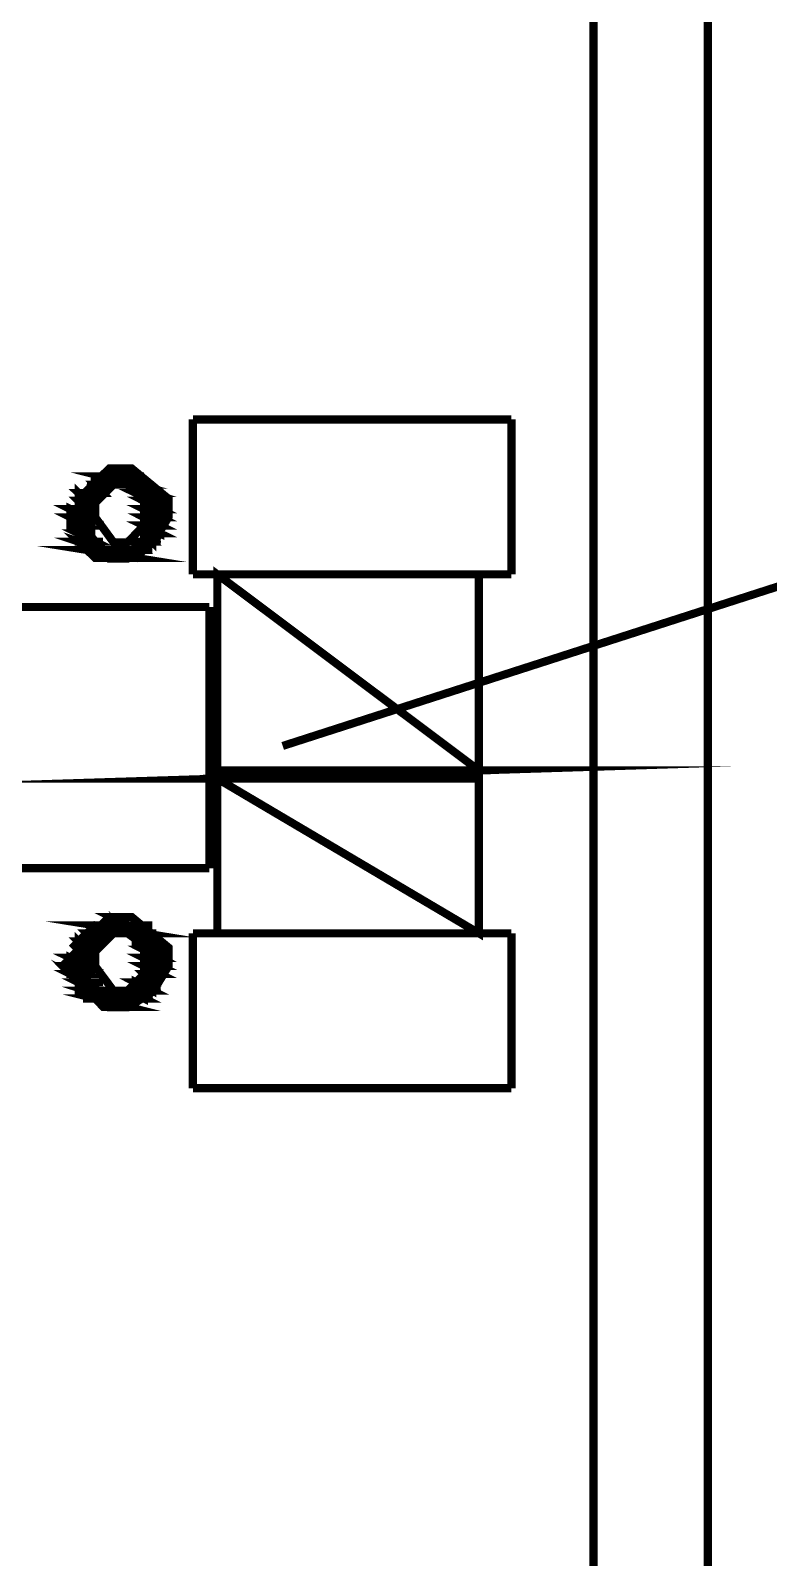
# Model space of a CAD drawing. Extents: x 0 to 210, y 0 to 297.
# Drawn here: x 100.05 to 103.88, y 236.88 to 244.82 of the extents above; entities that cross this region are included whole.
import ezdxf

# ---------------------------------------------------------------- set-up
doc = ezdxf.new("R2010")
doc.units = 0
doc.header["$MEASUREMENT"] = 0
doc.layers.add('C00-00-00-BLACK', color=7, linetype='Continuous')
doc.layers.add('CFF-00-00', color=1, linetype='Continuous')

msp = doc.modelspace()

# ---------------------------------------------------------------- linework, layer by layer
at = {"layer": 'C00-00-00-BLACK', "const_width": 0.0423}
for points in [[(102.975, 251.272), (102.975, 242.076)], [(103.568, 251.272), (103.568, 230.926)], [(102.549, 242.795), (100.896, 242.795)], [(100.896, 242.795), (100.896, 241.99)], [(102.549, 241.99), (102.549, 242.795)], [(102.975, 242.117), (102.975, 230.926)], [(100.896, 241.99), (102.549, 241.99)], [(101.023, 240.126), (101.023, 241.99)], [(102.38, 240.126), (102.38, 241.99)], [(100.981, 241.821), (99.7507, 241.821)], [(100.981, 240.464), (100.981, 241.821)], [(99.7507, 240.464), (100.981, 240.464)], [(102.549, 240.126), (100.896, 240.126)], [(100.896, 240.126), (100.896, 239.321)], [(102.549, 239.321), (102.549, 240.126)], [(100.896, 239.321), (102.549, 239.321)]]:
    msp.add_lwpolyline(points, dxfattribs=at)
for points in [[(100.769, 242.329), (100.769, 242.383), (100.579, 242.54), (100.516, 242.54), (100.462, 242.54), (100.303, 242.383), (100.303, 242.329), (100.303, 242.266), (100.462, 242.073), (100.516, 242.073), (100.558, 242.073), (100.689, 242.154), (100.769, 242.287), (100.769, 242.329)], [(100.6, 242.499), (100.43, 242.499), (100.6, 242.456), (100.6, 242.499)], [(100.389, 242.456), (100.642, 242.456), (100.346, 242.456), (100.389, 242.456)], [(100.346, 242.456), (100.642, 242.456), (100.685, 242.456), (100.346, 242.456)], [(100.642, 242.456), (100.685, 242.456), (100.346, 242.456), (100.642, 242.456)], [(100.346, 242.456), (100.476, 242.456), (100.518, 242.456), (100.346, 242.456)], [(100.476, 242.456), (100.518, 242.456), (100.346, 242.456), (100.476, 242.456)], [(100.346, 242.456), (100.476, 242.456), (100.518, 242.456), (100.346, 242.456)], [(100.476, 242.456), (100.518, 242.456), (100.346, 242.456), (100.476, 242.456)], [(100.346, 242.456), (100.476, 242.456), (100.518, 242.456), (100.346, 242.456)], [(100.476, 242.456), (100.518, 242.456), (100.346, 242.456), (100.476, 242.456)], [(100.473, 242.456), (100.386, 242.456), (100.427, 242.413), (100.473, 242.456)], [(100.43, 242.499), (100.6, 242.456), (100.389, 242.456), (100.43, 242.499)], [(100.386, 242.456), (100.427, 242.413), (100.386, 242.413), (100.386, 242.456)], [(100.642, 242.456), (100.685, 242.456), (100.389, 242.456), (100.642, 242.456)], [(100.642, 242.456), (100.389, 242.456), (100.6, 242.456), (100.642, 242.456)], [(100.642, 242.456), (100.389, 242.456), (100.642, 242.456)], [(100.685, 242.329), (100.685, 242.361), (100.557, 242.456), (100.516, 242.456), (100.484, 242.456), (100.389, 242.361), (100.389, 242.329), (100.389, 242.287), (100.484, 242.157), (100.516, 242.157), (100.557, 242.157), (100.685, 242.287), (100.685, 242.329)], [(100.473, 242.499), (100.558, 242.499), (100.43, 242.499), (100.473, 242.499)], [(100.43, 242.499), (100.56, 242.499), (100.602, 242.499), (100.43, 242.499)], [(100.56, 242.499), (100.602, 242.499), (100.43, 242.499), (100.56, 242.499)], [(100.6, 242.499), (100.642, 242.499), (100.43, 242.499), (100.6, 242.499)], [(100.6, 242.499), (100.43, 242.499), (100.558, 242.499), (100.6, 242.499)], [(100.642, 242.456), (100.558, 242.456), (100.685, 242.413), (100.642, 242.456)], [(100.473, 242.499), (100.516, 242.499), (100.558, 242.499), (100.473, 242.499)], [(100.516, 242.499), (100.473, 242.499), (100.558, 242.499), (100.516, 242.499)], [(100.642, 242.456), (100.473, 242.456), (100.642, 242.456)], [(100.473, 242.456), (100.642, 242.456), (100.516, 242.456), (100.473, 242.456)], [(100.558, 242.456), (100.685, 242.413), (100.6, 242.413), (100.558, 242.456)], [(100.6, 242.413), (100.685, 242.372), (100.642, 242.372), (100.6, 242.413)], [(100.642, 242.456), (100.516, 242.456), (100.642, 242.456)], [(100.516, 242.456), (100.642, 242.456), (100.558, 242.456), (100.516, 242.456)], [(100.389, 242.413), (100.303, 242.413), (100.346, 242.372), (100.389, 242.413)], [(100.303, 242.413), (100.346, 242.372), (100.303, 242.372), (100.303, 242.413)], [(100.346, 242.413), (100.389, 242.413), (100.303, 242.413), (100.346, 242.413)], [(100.303, 242.413), (100.389, 242.413), (100.43, 242.413), (100.303, 242.413)], [(100.389, 242.413), (100.43, 242.413), (100.303, 242.413), (100.389, 242.413)], [(100.303, 242.413), (100.389, 242.413), (100.43, 242.413), (100.303, 242.413)], [(100.389, 242.413), (100.43, 242.413), (100.303, 242.413), (100.389, 242.413)], [(100.303, 242.372), (100.346, 242.329), (100.303, 242.329), (100.303, 242.372)], [(100.43, 242.413), (100.346, 242.413), (100.389, 242.413), (100.43, 242.413)], [(100.685, 242.413), (100.6, 242.413), (100.685, 242.372), (100.685, 242.413)], [(100.6, 242.413), (100.685, 242.413), (100.726, 242.413), (100.6, 242.413)], [(100.685, 242.413), (100.726, 242.413), (100.6, 242.413), (100.685, 242.413)], [(100.6, 242.413), (100.685, 242.413), (100.726, 242.413), (100.6, 242.413)], [(100.685, 242.413), (100.726, 242.413), (100.6, 242.413), (100.685, 242.413)], [(100.642, 242.372), (100.726, 242.329), (100.642, 242.329), (100.642, 242.372)], [(100.346, 242.329), (100.261, 242.329), (100.346, 242.287), (100.346, 242.329)], [(100.261, 242.329), (100.346, 242.287), (100.261, 242.287), (100.261, 242.329)], [(100.303, 242.329), (100.346, 242.329), (100.261, 242.329), (100.303, 242.329)], [(100.261, 242.329), (100.346, 242.329), (100.389, 242.329), (100.261, 242.329)], [(100.346, 242.329), (100.389, 242.329), (100.261, 242.329), (100.346, 242.329)], [(100.261, 242.287), (100.346, 242.244), (100.261, 242.244), (100.261, 242.287)], [(100.346, 242.372), (100.303, 242.372), (100.346, 242.329), (100.346, 242.372)], [(100.303, 242.372), (100.346, 242.372), (100.389, 242.372), (100.303, 242.372)], [(100.346, 242.372), (100.389, 242.372), (100.303, 242.372), (100.346, 242.372)], [(100.346, 242.329), (100.303, 242.329), (100.346, 242.329)], [(100.726, 242.329), (100.642, 242.329), (100.726, 242.287), (100.726, 242.329)], [(100.726, 242.372), (100.642, 242.372), (100.726, 242.329), (100.726, 242.372)], [(100.642, 242.372), (100.685, 242.372), (100.726, 242.372), (100.642, 242.372)], [(100.685, 242.372), (100.726, 242.372), (100.642, 242.372), (100.685, 242.372)], [(100.726, 242.372), (100.769, 242.372), (100.642, 242.372), (100.726, 242.372)], [(100.726, 242.372), (100.642, 242.372), (100.685, 242.372), (100.726, 242.372)], [(100.642, 242.329), (100.726, 242.287), (100.642, 242.287), (100.642, 242.329)], [(100.642, 242.329), (100.726, 242.329), (100.769, 242.329), (100.642, 242.329)], [(100.726, 242.329), (100.769, 242.329), (100.642, 242.329), (100.726, 242.329)], [(100.642, 242.287), (100.726, 242.244), (100.642, 242.244), (100.642, 242.287)], [(100.346, 242.287), (100.261, 242.287), (100.346, 242.244), (100.346, 242.287)], [(100.261, 242.287), (100.346, 242.287), (100.389, 242.287), (100.261, 242.287)], [(100.346, 242.287), (100.389, 242.287), (100.261, 242.287), (100.346, 242.287)], [(100.261, 242.244), (100.346, 242.244), (100.389, 242.244), (100.261, 242.244)], [(100.346, 242.244), (100.389, 242.244), (100.261, 242.244), (100.346, 242.244)], [(100.346, 242.244), (100.261, 242.244), (100.346, 242.244)], [(100.261, 242.244), (100.346, 242.244), (100.303, 242.244), (100.261, 242.244)], [(100.346, 242.244), (100.303, 242.244), (100.346, 242.203), (100.346, 242.244)], [(100.303, 242.244), (100.346, 242.203), (100.303, 242.203), (100.303, 242.244)], [(100.726, 242.244), (100.642, 242.244), (100.726, 242.203), (100.726, 242.244)], [(100.726, 242.287), (100.642, 242.287), (100.726, 242.244), (100.726, 242.287)], [(100.642, 242.287), (100.726, 242.287), (100.769, 242.287), (100.642, 242.287)], [(100.726, 242.287), (100.769, 242.287), (100.642, 242.287), (100.726, 242.287)], [(100.642, 242.244), (100.726, 242.203), (100.642, 242.203), (100.642, 242.244)], [(100.642, 242.244), (100.726, 242.244), (100.769, 242.244), (100.642, 242.244)], [(100.726, 242.244), (100.769, 242.244), (100.642, 242.244), (100.726, 242.244)], [(100.642, 242.244), (100.726, 242.244), (100.769, 242.244), (100.642, 242.244)], [(100.726, 242.244), (100.769, 242.244), (100.642, 242.244), (100.726, 242.244)], [(100.642, 242.203), (100.685, 242.16), (100.642, 242.16), (100.642, 242.203)], [(100.389, 242.16), (100.303, 242.16), (100.43, 242.117), (100.389, 242.16)], [(100.346, 242.203), (100.303, 242.203), (100.389, 242.16), (100.346, 242.203)], [(100.303, 242.16), (100.43, 242.117), (100.346, 242.117), (100.303, 242.16)], [(100.303, 242.203), (100.389, 242.16), (100.303, 242.16), (100.303, 242.203)], [(100.303, 242.203), (100.346, 242.203), (100.389, 242.203), (100.303, 242.203)], [(100.346, 242.203), (100.389, 242.203), (100.303, 242.203), (100.346, 242.203)], [(100.303, 242.16), (100.389, 242.16), (100.43, 242.16), (100.303, 242.16)], [(100.389, 242.16), (100.43, 242.16), (100.303, 242.16), (100.389, 242.16)], [(100.303, 242.16), (100.389, 242.16), (100.43, 242.16), (100.303, 242.16)], [(100.389, 242.16), (100.43, 242.16), (100.303, 242.16), (100.389, 242.16)], [(100.6, 242.16), (100.685, 242.16), (100.558, 242.16), (100.6, 242.16)], [(100.558, 242.16), (100.688, 242.16), (100.729, 242.16), (100.558, 242.16)], [(100.688, 242.16), (100.729, 242.16), (100.558, 242.16), (100.688, 242.16)], [(100.685, 242.16), (100.597, 242.16), (100.639, 242.117), (100.685, 242.16)], [(100.597, 242.16), (100.639, 242.117), (100.597, 242.117), (100.597, 242.16)], [(100.642, 242.16), (100.685, 242.16), (100.6, 242.16), (100.642, 242.16)], [(100.6, 242.16), (100.685, 242.16), (100.726, 242.16), (100.6, 242.16)], [(100.685, 242.16), (100.726, 242.16), (100.6, 242.16), (100.685, 242.16)], [(100.685, 242.16), (100.6, 242.16), (100.685, 242.16)], [(100.685, 242.203), (100.642, 242.203), (100.685, 242.16), (100.685, 242.203)], [(100.685, 242.203), (100.726, 242.203), (100.642, 242.203), (100.685, 242.203)], [(100.685, 242.203), (100.642, 242.203), (100.726, 242.203), (100.685, 242.203)], [(100.685, 242.16), (100.642, 242.16), (100.685, 242.16)], [(100.642, 242.117), (100.346, 242.117), (100.6, 242.076), (100.642, 242.117)], [(100.346, 242.117), (100.6, 242.076), (100.389, 242.076), (100.346, 242.117)], [(100.346, 242.117), (100.43, 242.117), (100.473, 242.117), (100.346, 242.117)], [(100.43, 242.117), (100.473, 242.117), (100.346, 242.117), (100.43, 242.117)], [(100.473, 242.117), (100.516, 242.117), (100.346, 242.117), (100.473, 242.117)], [(100.473, 242.117), (100.346, 242.117), (100.43, 242.117), (100.473, 242.117)], [(100.346, 242.117), (100.476, 242.117), (100.518, 242.117), (100.346, 242.117)], [(100.476, 242.117), (100.518, 242.117), (100.346, 242.117), (100.476, 242.117)], [(100.346, 242.117), (100.642, 242.117), (100.685, 242.117), (100.346, 242.117)], [(100.642, 242.117), (100.685, 242.117), (100.346, 242.117), (100.642, 242.117)], [(100.346, 242.117), (100.642, 242.117), (100.685, 242.117), (100.346, 242.117)], [(100.642, 242.117), (100.685, 242.117), (100.346, 242.117), (100.642, 242.117)], [(100.389, 242.076), (100.6, 242.076), (100.642, 242.076), (100.389, 242.076)], [(100.6, 242.076), (100.642, 242.076), (100.389, 242.076), (100.6, 242.076)], [(100.6, 242.076), (100.389, 242.076), (100.558, 242.076), (100.6, 242.076)], [(100.389, 242.076), (100.558, 242.076), (100.43, 242.076), (100.389, 242.076)], [(100.43, 242.076), (100.56, 242.076), (100.602, 242.076), (100.43, 242.076)], [(100.56, 242.076), (100.602, 242.076), (100.43, 242.076), (100.56, 242.076)], [(100.516, 242.076), (100.473, 242.076), (100.43, 242.076), (100.516, 242.076)], [(100.43, 242.076), (100.558, 242.076), (100.516, 242.076), (100.43, 242.076)], [(100.516, 242.117), (100.642, 242.117), (100.473, 242.117), (100.516, 242.117)], [(100.516, 242.076), (100.558, 242.076), (100.473, 242.076), (100.516, 242.076)], [(100.558, 242.117), (100.642, 242.117), (100.516, 242.117), (100.558, 242.117)], [(100.642, 242.117), (100.516, 242.117), (100.642, 242.117)], [(100.642, 242.117), (100.558, 242.117), (100.642, 242.117)], [(101.023, 241.99), (102.38, 241.99), (102.38, 240.972), (101.023, 241.99)], [(101.023, 241.99), (101.023, 240.972), (102.38, 240.972), (101.023, 241.99)], [(102.38, 240.972), (101.023, 240.929), (102.38, 240.929), (102.38, 240.972)], [(101.023, 240.972), (102.38, 240.972), (101.023, 240.929), (101.023, 240.972)], [(102.38, 240.929), (101.023, 240.929), (102.38, 240.126), (102.38, 240.929)], [(101.023, 240.929), (102.38, 240.126), (101.023, 240.126), (101.023, 240.929)], [(100.642, 240.167), (100.389, 240.167), (100.642, 240.126), (100.642, 240.167)], [(100.769, 239.998), (100.769, 240.052), (100.579, 240.21), (100.516, 240.21), (100.462, 240.21), (100.303, 240.052), (100.303, 239.998), (100.303, 239.934), (100.462, 239.741), (100.516, 239.741), (100.558, 239.741), (100.689, 239.823), (100.769, 239.955), (100.769, 239.998)], [(100.389, 240.167), (100.642, 240.126), (100.346, 240.126), (100.389, 240.167)], [(100.43, 240.167), (100.6, 240.167), (100.389, 240.167), (100.43, 240.167)], [(100.642, 240.167), (100.685, 240.167), (100.389, 240.167), (100.642, 240.167)], [(100.642, 240.167), (100.389, 240.167), (100.6, 240.167), (100.642, 240.167)], [(100.473, 240.21), (100.558, 240.167), (100.43, 240.167), (100.473, 240.21)], [(100.516, 240.21), (100.473, 240.21), (100.558, 240.167), (100.516, 240.21)], [(100.43, 240.167), (100.56, 240.167), (100.602, 240.167), (100.43, 240.167)], [(100.56, 240.167), (100.602, 240.167), (100.43, 240.167), (100.56, 240.167)], [(100.6, 240.167), (100.642, 240.167), (100.43, 240.167), (100.6, 240.167)], [(100.6, 240.167), (100.43, 240.167), (100.558, 240.167), (100.6, 240.167)], [(100.6, 240.167), (100.43, 240.167), (100.6, 240.167)], [(100.473, 240.21), (100.516, 240.21), (100.558, 240.21), (100.473, 240.21)], [(100.346, 240.083), (100.303, 240.083), (100.346, 240.041), (100.346, 240.083)], [(100.346, 240.126), (100.389, 240.083), (100.303, 240.083), (100.346, 240.126)], [(100.303, 240.083), (100.346, 240.041), (100.303, 240.041), (100.303, 240.083)], [(100.303, 240.083), (100.389, 240.083), (100.43, 240.083), (100.303, 240.083)], [(100.389, 240.083), (100.43, 240.083), (100.303, 240.083), (100.389, 240.083)], [(100.346, 240.083), (100.389, 240.083), (100.303, 240.083), (100.346, 240.083)], [(100.346, 240.083), (100.303, 240.083), (100.389, 240.083), (100.346, 240.083)], [(100.43, 240.126), (100.346, 240.126), (100.389, 240.083), (100.43, 240.126)], [(100.346, 240.126), (100.642, 240.126), (100.685, 240.126), (100.346, 240.126)], [(100.642, 240.126), (100.685, 240.126), (100.346, 240.126), (100.642, 240.126)], [(100.473, 240.126), (100.516, 240.126), (100.346, 240.126), (100.473, 240.126)], [(100.473, 240.126), (100.346, 240.126), (100.516, 240.126), (100.473, 240.126)], [(100.346, 240.126), (100.476, 240.126), (100.518, 240.126), (100.346, 240.126)], [(100.476, 240.126), (100.518, 240.126), (100.346, 240.126), (100.476, 240.126)], [(100.43, 240.126), (100.473, 240.126), (100.346, 240.126), (100.43, 240.126)], [(100.43, 240.126), (100.346, 240.126), (100.473, 240.126), (100.43, 240.126)], [(100.346, 240.126), (100.43, 240.126), (100.473, 240.126), (100.346, 240.126)], [(100.43, 240.126), (100.473, 240.126), (100.346, 240.126), (100.43, 240.126)], [(100.685, 239.998), (100.685, 240.031), (100.557, 240.126), (100.516, 240.126), (100.484, 240.126), (100.389, 240.031), (100.389, 239.998), (100.389, 239.955), (100.484, 239.827), (100.516, 239.827), (100.557, 239.827), (100.685, 239.955), (100.685, 239.998)], [(100.516, 240.126), (100.645, 240.126), (100.688, 240.126), (100.516, 240.126)], [(100.645, 240.126), (100.688, 240.126), (100.516, 240.126), (100.645, 240.126)], [(100.642, 240.126), (100.516, 240.126), (100.642, 240.126)], [(100.516, 240.126), (100.642, 240.126), (100.558, 240.126), (100.516, 240.126)], [(100.685, 240.126), (100.6, 240.126), (100.685, 240.083), (100.685, 240.126)], [(100.642, 240.126), (100.558, 240.126), (100.685, 240.126), (100.642, 240.126)], [(100.558, 240.126), (100.685, 240.126), (100.6, 240.126), (100.558, 240.126)], [(100.6, 240.126), (100.685, 240.083), (100.6, 240.083), (100.6, 240.126)], [(100.6, 240.083), (100.685, 240.083), (100.726, 240.083), (100.6, 240.083)], [(100.685, 240.083), (100.726, 240.083), (100.6, 240.083), (100.685, 240.083)], [(100.685, 240.083), (100.6, 240.083), (100.685, 240.083)], [(100.6, 240.083), (100.685, 240.083), (100.642, 240.083), (100.6, 240.083)], [(100.685, 240.083), (100.642, 240.083), (100.685, 240.041), (100.685, 240.083)], [(100.642, 240.083), (100.685, 240.041), (100.642, 240.041), (100.642, 240.083)], [(100.346, 239.998), (100.261, 239.998), (100.346, 239.956), (100.346, 239.998)], [(100.303, 240.041), (100.346, 239.998), (100.261, 239.998), (100.303, 240.041)], [(100.261, 239.998), (100.346, 239.956), (100.261, 239.956), (100.261, 239.998)], [(100.261, 239.998), (100.346, 239.998), (100.389, 239.998), (100.261, 239.998)], [(100.346, 239.998), (100.389, 239.998), (100.261, 239.998), (100.346, 239.998)], [(100.261, 239.998), (100.346, 239.998), (100.389, 239.998), (100.261, 239.998)], [(100.346, 239.998), (100.389, 239.998), (100.261, 239.998), (100.346, 239.998)], [(100.346, 240.041), (100.303, 240.041), (100.346, 239.998), (100.346, 240.041)], [(100.303, 240.041), (100.346, 240.041), (100.389, 240.041), (100.303, 240.041)], [(100.346, 240.041), (100.389, 240.041), (100.303, 240.041), (100.346, 240.041)], [(100.726, 239.998), (100.642, 239.998), (100.726, 239.956), (100.726, 239.998)], [(100.726, 240.041), (100.642, 240.041), (100.726, 239.998), (100.726, 240.041)], [(100.642, 240.041), (100.726, 239.998), (100.642, 239.998), (100.642, 240.041)], [(100.726, 240.041), (100.769, 240.041), (100.642, 240.041), (100.726, 240.041)], [(100.726, 240.041), (100.642, 240.041), (100.685, 240.041), (100.726, 240.041)], [(100.642, 240.041), (100.726, 240.041), (100.769, 240.041), (100.642, 240.041)], [(100.726, 240.041), (100.769, 240.041), (100.642, 240.041), (100.726, 240.041)], [(100.642, 239.998), (100.726, 239.956), (100.642, 239.956), (100.642, 239.998)], [(100.642, 239.998), (100.726, 239.998), (100.769, 239.998), (100.642, 239.998)], [(100.726, 239.998), (100.769, 239.998), (100.642, 239.998), (100.726, 239.998)], [(100.261, 239.914), (100.346, 239.871), (100.303, 239.871), (100.261, 239.914)], [(100.346, 239.956), (100.261, 239.956), (100.346, 239.914), (100.346, 239.956)], [(100.261, 239.956), (100.346, 239.914), (100.261, 239.914), (100.261, 239.956)], [(100.261, 239.956), (100.346, 239.956), (100.389, 239.956), (100.261, 239.956)], [(100.346, 239.956), (100.389, 239.956), (100.261, 239.956), (100.346, 239.956)], [(100.726, 239.956), (100.642, 239.956), (100.726, 239.914), (100.726, 239.956)], [(100.642, 239.956), (100.726, 239.914), (100.642, 239.914), (100.642, 239.956)], [(100.642, 239.956), (100.726, 239.956), (100.769, 239.956), (100.642, 239.956)], [(100.726, 239.956), (100.769, 239.956), (100.642, 239.956), (100.726, 239.956)], [(100.642, 239.956), (100.726, 239.956), (100.769, 239.956), (100.642, 239.956)], [(100.726, 239.956), (100.769, 239.956), (100.642, 239.956), (100.726, 239.956)], [(100.642, 239.914), (100.685, 239.871), (100.642, 239.871), (100.642, 239.914)], [(100.346, 239.914), (100.261, 239.914), (100.346, 239.871), (100.346, 239.914)], [(100.389, 239.871), (100.303, 239.871), (100.389, 239.828), (100.389, 239.871)], [(100.261, 239.914), (100.346, 239.914), (100.389, 239.914), (100.261, 239.914)], [(100.346, 239.914), (100.389, 239.914), (100.261, 239.914), (100.346, 239.914)], [(100.303, 239.871), (100.389, 239.828), (100.303, 239.828), (100.303, 239.871)], [(100.303, 239.871), (100.346, 239.871), (100.389, 239.871), (100.303, 239.871)], [(100.346, 239.871), (100.389, 239.871), (100.303, 239.871), (100.346, 239.871)], [(100.389, 239.871), (100.43, 239.871), (100.303, 239.871), (100.389, 239.871)], [(100.389, 239.871), (100.303, 239.871), (100.346, 239.871), (100.389, 239.871)], [(100.303, 239.871), (100.389, 239.871), (100.43, 239.871), (100.303, 239.871)], [(100.389, 239.871), (100.43, 239.871), (100.303, 239.871), (100.389, 239.871)], [(100.685, 239.871), (100.6, 239.871), (100.685, 239.828), (100.685, 239.871)], [(100.6, 239.871), (100.685, 239.828), (100.6, 239.828), (100.6, 239.871)], [(100.642, 239.871), (100.685, 239.871), (100.6, 239.871), (100.642, 239.871)], [(100.6, 239.871), (100.685, 239.871), (100.726, 239.871), (100.6, 239.871)], [(100.685, 239.871), (100.726, 239.871), (100.6, 239.871), (100.685, 239.871)], [(100.726, 239.914), (100.642, 239.914), (100.685, 239.871), (100.726, 239.914)], [(100.642, 239.914), (100.726, 239.914), (100.769, 239.914), (100.642, 239.914)], [(100.726, 239.914), (100.769, 239.914), (100.642, 239.914), (100.726, 239.914)], [(100.685, 239.871), (100.642, 239.871), (100.685, 239.871)], [(100.43, 239.828), (100.346, 239.828), (100.473, 239.787), (100.43, 239.828)], [(100.6, 239.787), (100.389, 239.787), (100.558, 239.744), (100.6, 239.787)], [(100.389, 239.828), (100.303, 239.828), (100.43, 239.828), (100.389, 239.828)], [(100.303, 239.828), (100.43, 239.828), (100.346, 239.828), (100.303, 239.828)], [(100.389, 239.787), (100.558, 239.744), (100.43, 239.744), (100.389, 239.787)], [(100.346, 239.828), (100.473, 239.787), (100.346, 239.787), (100.346, 239.828)], [(100.346, 239.828), (100.43, 239.828), (100.473, 239.828), (100.346, 239.828)], [(100.43, 239.828), (100.473, 239.828), (100.346, 239.828), (100.43, 239.828)], [(100.346, 239.828), (100.43, 239.828), (100.473, 239.828), (100.346, 239.828)], [(100.43, 239.828), (100.473, 239.828), (100.346, 239.828), (100.43, 239.828)], [(100.516, 239.787), (100.558, 239.787), (100.346, 239.787), (100.516, 239.787)], [(100.516, 239.787), (100.346, 239.787), (100.473, 239.787), (100.516, 239.787)], [(100.346, 239.787), (100.642, 239.787), (100.685, 239.787), (100.346, 239.787)], [(100.642, 239.787), (100.685, 239.787), (100.346, 239.787), (100.642, 239.787)], [(100.346, 239.787), (100.642, 239.787), (100.685, 239.787), (100.346, 239.787)], [(100.642, 239.787), (100.685, 239.787), (100.346, 239.787), (100.642, 239.787)], [(100.642, 239.787), (100.346, 239.787), (100.6, 239.787), (100.642, 239.787)], [(100.346, 239.787), (100.6, 239.787), (100.389, 239.787), (100.346, 239.787)], [(100.389, 239.787), (100.6, 239.787), (100.642, 239.787), (100.389, 239.787)], [(100.6, 239.787), (100.642, 239.787), (100.389, 239.787), (100.6, 239.787)], [(100.558, 239.828), (100.642, 239.787), (100.516, 239.787), (100.558, 239.828)], [(100.642, 239.828), (100.558, 239.828), (100.642, 239.787), (100.642, 239.828)], [(100.516, 239.787), (100.645, 239.787), (100.688, 239.787), (100.516, 239.787)], [(100.645, 239.787), (100.688, 239.787), (100.516, 239.787), (100.645, 239.787)], [(100.6, 239.828), (100.685, 239.828), (100.558, 239.828), (100.6, 239.828)], [(100.558, 239.828), (100.688, 239.828), (100.729, 239.828), (100.558, 239.828)], [(100.688, 239.828), (100.729, 239.828), (100.558, 239.828), (100.688, 239.828)], [(100.642, 239.828), (100.685, 239.828), (100.558, 239.828), (100.642, 239.828)], [(100.642, 239.828), (100.558, 239.828), (100.685, 239.828), (100.642, 239.828)], [(100.685, 239.828), (100.6, 239.828), (100.685, 239.828)], [(100.43, 239.744), (100.56, 239.744), (100.602, 239.744), (100.43, 239.744)], [(100.56, 239.744), (100.602, 239.744), (100.43, 239.744), (100.56, 239.744)], [(100.516, 239.744), (100.473, 239.744), (100.43, 239.744), (100.516, 239.744)], [(100.43, 239.744), (100.558, 239.744), (100.516, 239.744), (100.43, 239.744)], [(100.516, 239.744), (100.558, 239.744), (100.473, 239.744), (100.516, 239.744)]]:
    msp.add_lwpolyline(points, close=True, dxfattribs=at)
at = {"layer": 'C00-00-00-BLACK'}
for points in [[(100.43, 242.499), (100.6, 242.456), (100.389, 242.456), (100.43, 242.499)], [(100.473, 242.499), (100.558, 242.499), (100.43, 242.499), (100.473, 242.499)], [(100.43, 242.499), (100.56, 242.499), (100.602, 242.499), (100.43, 242.499)], [(100.56, 242.499), (100.602, 242.499), (100.43, 242.499), (100.56, 242.499)], [(100.6, 242.499), (100.642, 242.499), (100.43, 242.499), (100.6, 242.499)], [(100.6, 242.499), (100.43, 242.499), (100.558, 242.499), (100.6, 242.499)], [(100.6, 242.499), (100.43, 242.499), (100.6, 242.456), (100.6, 242.499)], [(100.473, 242.499), (100.516, 242.499), (100.558, 242.499), (100.473, 242.499)], [(100.516, 242.499), (100.473, 242.499), (100.558, 242.499), (100.516, 242.499)], [(100.346, 242.413), (100.389, 242.413), (100.303, 242.413), (100.346, 242.413)], [(100.303, 242.413), (100.389, 242.413), (100.43, 242.413), (100.303, 242.413)], [(100.389, 242.413), (100.43, 242.413), (100.303, 242.413), (100.389, 242.413)], [(100.303, 242.413), (100.389, 242.413), (100.43, 242.413), (100.303, 242.413)], [(100.389, 242.413), (100.43, 242.413), (100.303, 242.413), (100.389, 242.413)], [(100.389, 242.413), (100.303, 242.413), (100.346, 242.372), (100.389, 242.413)], [(100.303, 242.413), (100.346, 242.372), (100.303, 242.372), (100.303, 242.413)], [(100.389, 242.456), (100.642, 242.456), (100.346, 242.456), (100.389, 242.456)], [(100.346, 242.456), (100.642, 242.456), (100.685, 242.456), (100.346, 242.456)], [(100.642, 242.456), (100.685, 242.456), (100.346, 242.456), (100.642, 242.456)], [(100.346, 242.456), (100.476, 242.456), (100.518, 242.456), (100.346, 242.456)], [(100.476, 242.456), (100.518, 242.456), (100.346, 242.456), (100.476, 242.456)], [(100.346, 242.456), (100.476, 242.456), (100.518, 242.456), (100.346, 242.456)], [(100.476, 242.456), (100.518, 242.456), (100.346, 242.456), (100.476, 242.456)], [(100.346, 242.456), (100.476, 242.456), (100.518, 242.456), (100.346, 242.456)], [(100.476, 242.456), (100.518, 242.456), (100.346, 242.456), (100.476, 242.456)], [(100.43, 242.413), (100.346, 242.413), (100.389, 242.413), (100.43, 242.413)], [(100.473, 242.456), (100.386, 242.456), (100.427, 242.413), (100.473, 242.456)], [(100.386, 242.456), (100.427, 242.413), (100.386, 242.413), (100.386, 242.456)], [(100.642, 242.456), (100.685, 242.456), (100.389, 242.456), (100.642, 242.456)], [(100.642, 242.456), (100.389, 242.456), (100.6, 242.456), (100.642, 242.456)], [(100.642, 242.456), (100.389, 242.456), (100.642, 242.456)], [(100.642, 242.456), (100.473, 242.456), (100.642, 242.456)], [(100.473, 242.456), (100.642, 242.456), (100.516, 242.456), (100.473, 242.456)], [(100.642, 242.456), (100.516, 242.456), (100.642, 242.456)], [(100.516, 242.456), (100.642, 242.456), (100.558, 242.456), (100.516, 242.456)], [(100.642, 242.456), (100.558, 242.456), (100.685, 242.413), (100.642, 242.456)], [(100.558, 242.456), (100.685, 242.413), (100.6, 242.413), (100.558, 242.456)], [(100.6, 242.413), (100.685, 242.413), (100.726, 242.413), (100.6, 242.413)], [(100.685, 242.413), (100.726, 242.413), (100.6, 242.413), (100.685, 242.413)], [(100.6, 242.413), (100.685, 242.413), (100.726, 242.413), (100.6, 242.413)], [(100.685, 242.413), (100.726, 242.413), (100.6, 242.413), (100.685, 242.413)], [(100.685, 242.413), (100.6, 242.413), (100.685, 242.372), (100.685, 242.413)], [(100.6, 242.413), (100.685, 242.372), (100.642, 242.372), (100.6, 242.413)], [(100.303, 242.329), (100.346, 242.329), (100.261, 242.329), (100.303, 242.329)], [(100.261, 242.329), (100.346, 242.329), (100.389, 242.329), (100.261, 242.329)], [(100.346, 242.329), (100.389, 242.329), (100.261, 242.329), (100.346, 242.329)], [(100.346, 242.329), (100.261, 242.329), (100.346, 242.287), (100.346, 242.329)], [(100.261, 242.329), (100.346, 242.287), (100.261, 242.287), (100.261, 242.329)], [(100.303, 242.372), (100.346, 242.372), (100.389, 242.372), (100.303, 242.372)], [(100.346, 242.372), (100.389, 242.372), (100.303, 242.372), (100.346, 242.372)], [(100.346, 242.372), (100.303, 242.372), (100.346, 242.329), (100.346, 242.372)], [(100.303, 242.372), (100.346, 242.329), (100.303, 242.329), (100.303, 242.372)], [(100.346, 242.329), (100.303, 242.329), (100.346, 242.329)], [(100.642, 242.372), (100.685, 242.372), (100.726, 242.372), (100.642, 242.372)], [(100.685, 242.372), (100.726, 242.372), (100.642, 242.372), (100.685, 242.372)], [(100.726, 242.372), (100.769, 242.372), (100.642, 242.372), (100.726, 242.372)], [(100.726, 242.372), (100.642, 242.372), (100.685, 242.372), (100.726, 242.372)], [(100.726, 242.372), (100.642, 242.372), (100.726, 242.329), (100.726, 242.372)], [(100.642, 242.372), (100.726, 242.329), (100.642, 242.329), (100.642, 242.372)], [(100.642, 242.329), (100.726, 242.329), (100.769, 242.329), (100.642, 242.329)], [(100.726, 242.329), (100.769, 242.329), (100.642, 242.329), (100.726, 242.329)], [(100.726, 242.329), (100.642, 242.329), (100.726, 242.287), (100.726, 242.329)], [(100.642, 242.329), (100.726, 242.287), (100.642, 242.287), (100.642, 242.329)], [(100.261, 242.287), (100.346, 242.287), (100.389, 242.287), (100.261, 242.287)], [(100.346, 242.287), (100.389, 242.287), (100.261, 242.287), (100.346, 242.287)], [(100.346, 242.287), (100.261, 242.287), (100.346, 242.244), (100.346, 242.287)], [(100.261, 242.287), (100.346, 242.244), (100.261, 242.244), (100.261, 242.287)], [(100.261, 242.244), (100.346, 242.244), (100.389, 242.244), (100.261, 242.244)], [(100.346, 242.244), (100.389, 242.244), (100.261, 242.244), (100.346, 242.244)], [(100.346, 242.244), (100.261, 242.244), (100.346, 242.244)], [(100.261, 242.244), (100.346, 242.244), (100.303, 242.244), (100.261, 242.244)], [(100.346, 242.244), (100.303, 242.244), (100.346, 242.203), (100.346, 242.244)], [(100.303, 242.244), (100.346, 242.203), (100.303, 242.203), (100.303, 242.244)], [(100.642, 242.287), (100.726, 242.287), (100.769, 242.287), (100.642, 242.287)], [(100.726, 242.287), (100.769, 242.287), (100.642, 242.287), (100.726, 242.287)], [(100.726, 242.287), (100.642, 242.287), (100.726, 242.244), (100.726, 242.287)], [(100.642, 242.287), (100.726, 242.244), (100.642, 242.244), (100.642, 242.287)], [(100.642, 242.244), (100.726, 242.244), (100.769, 242.244), (100.642, 242.244)], [(100.726, 242.244), (100.769, 242.244), (100.642, 242.244), (100.726, 242.244)], [(100.642, 242.244), (100.726, 242.244), (100.769, 242.244), (100.642, 242.244)], [(100.726, 242.244), (100.769, 242.244), (100.642, 242.244), (100.726, 242.244)], [(100.726, 242.244), (100.642, 242.244), (100.726, 242.203), (100.726, 242.244)], [(100.642, 242.244), (100.726, 242.203), (100.642, 242.203), (100.642, 242.244)], [(100.303, 242.203), (100.346, 242.203), (100.389, 242.203), (100.303, 242.203)], [(100.346, 242.203), (100.389, 242.203), (100.303, 242.203), (100.346, 242.203)], [(100.346, 242.203), (100.303, 242.203), (100.389, 242.16), (100.346, 242.203)], [(100.303, 242.203), (100.389, 242.16), (100.303, 242.16), (100.303, 242.203)], [(100.303, 242.16), (100.389, 242.16), (100.43, 242.16), (100.303, 242.16)], [(100.389, 242.16), (100.43, 242.16), (100.303, 242.16), (100.389, 242.16)], [(100.303, 242.16), (100.389, 242.16), (100.43, 242.16), (100.303, 242.16)], [(100.389, 242.16), (100.43, 242.16), (100.303, 242.16), (100.389, 242.16)], [(100.389, 242.16), (100.303, 242.16), (100.43, 242.117), (100.389, 242.16)], [(100.303, 242.16), (100.43, 242.117), (100.346, 242.117), (100.303, 242.16)], [(100.6, 242.16), (100.685, 242.16), (100.558, 242.16), (100.6, 242.16)], [(100.558, 242.16), (100.688, 242.16), (100.729, 242.16), (100.558, 242.16)], [(100.688, 242.16), (100.729, 242.16), (100.558, 242.16), (100.688, 242.16)], [(100.685, 242.16), (100.597, 242.16), (100.639, 242.117), (100.685, 242.16)], [(100.597, 242.16), (100.639, 242.117), (100.597, 242.117), (100.597, 242.16)], [(100.642, 242.16), (100.685, 242.16), (100.6, 242.16), (100.642, 242.16)], [(100.6, 242.16), (100.685, 242.16), (100.726, 242.16), (100.6, 242.16)], [(100.685, 242.16), (100.726, 242.16), (100.6, 242.16), (100.685, 242.16)], [(100.685, 242.16), (100.6, 242.16), (100.685, 242.16)], [(100.685, 242.203), (100.726, 242.203), (100.642, 242.203), (100.685, 242.203)], [(100.685, 242.203), (100.642, 242.203), (100.726, 242.203), (100.685, 242.203)], [(100.685, 242.203), (100.642, 242.203), (100.685, 242.16), (100.685, 242.203)], [(100.642, 242.203), (100.685, 242.16), (100.642, 242.16), (100.642, 242.203)], [(100.685, 242.16), (100.642, 242.16), (100.685, 242.16)], [(100.346, 242.117), (100.43, 242.117), (100.473, 242.117), (100.346, 242.117)], [(100.43, 242.117), (100.473, 242.117), (100.346, 242.117), (100.43, 242.117)], [(100.473, 242.117), (100.516, 242.117), (100.346, 242.117), (100.473, 242.117)], [(100.473, 242.117), (100.346, 242.117), (100.43, 242.117), (100.473, 242.117)], [(100.346, 242.117), (100.476, 242.117), (100.518, 242.117), (100.346, 242.117)], [(100.476, 242.117), (100.518, 242.117), (100.346, 242.117), (100.476, 242.117)], [(100.346, 242.117), (100.642, 242.117), (100.685, 242.117), (100.346, 242.117)], [(100.642, 242.117), (100.685, 242.117), (100.346, 242.117), (100.642, 242.117)], [(100.346, 242.117), (100.642, 242.117), (100.685, 242.117), (100.346, 242.117)], [(100.642, 242.117), (100.685, 242.117), (100.346, 242.117), (100.642, 242.117)], [(100.642, 242.117), (100.346, 242.117), (100.6, 242.076), (100.642, 242.117)], [(100.346, 242.117), (100.6, 242.076), (100.389, 242.076), (100.346, 242.117)], [(100.516, 242.117), (100.642, 242.117), (100.473, 242.117), (100.516, 242.117)], [(100.558, 242.117), (100.642, 242.117), (100.516, 242.117), (100.558, 242.117)], [(100.642, 242.117), (100.516, 242.117), (100.642, 242.117)], [(100.642, 242.117), (100.558, 242.117), (100.642, 242.117)], [(100.389, 242.076), (100.6, 242.076), (100.642, 242.076), (100.389, 242.076)], [(100.6, 242.076), (100.642, 242.076), (100.389, 242.076), (100.6, 242.076)], [(100.6, 242.076), (100.389, 242.076), (100.558, 242.076), (100.6, 242.076)], [(100.389, 242.076), (100.558, 242.076), (100.43, 242.076), (100.389, 242.076)], [(100.43, 242.076), (100.56, 242.076), (100.602, 242.076), (100.43, 242.076)], [(100.56, 242.076), (100.602, 242.076), (100.43, 242.076), (100.56, 242.076)], [(100.516, 242.076), (100.473, 242.076), (100.43, 242.076), (100.516, 242.076)], [(100.43, 242.076), (100.558, 242.076), (100.516, 242.076), (100.43, 242.076)], [(100.516, 242.076), (100.558, 242.076), (100.473, 242.076), (100.516, 242.076)], [(101.023, 241.99), (101.023, 240.972), (102.38, 240.972), (101.023, 241.99)], [(101.023, 241.99), (102.38, 241.99), (102.38, 240.972), (101.023, 241.99)], [(101.023, 240.972), (102.38, 240.972), (101.023, 240.929), (101.023, 240.972)], [(102.38, 240.972), (101.023, 240.929), (102.38, 240.929), (102.38, 240.972)], [(102.38, 240.929), (101.023, 240.929), (102.38, 240.126), (102.38, 240.929)], [(101.023, 240.929), (102.38, 240.126), (101.023, 240.126), (101.023, 240.929)], [(100.473, 240.21), (100.558, 240.167), (100.43, 240.167), (100.473, 240.21)], [(100.473, 240.21), (100.516, 240.21), (100.558, 240.21), (100.473, 240.21)], [(100.516, 240.21), (100.473, 240.21), (100.558, 240.167), (100.516, 240.21)], [(100.346, 240.126), (100.389, 240.083), (100.303, 240.083), (100.346, 240.126)], [(100.389, 240.167), (100.642, 240.126), (100.346, 240.126), (100.389, 240.167)], [(100.346, 240.126), (100.642, 240.126), (100.685, 240.126), (100.346, 240.126)], [(100.642, 240.126), (100.685, 240.126), (100.346, 240.126), (100.642, 240.126)], [(100.473, 240.126), (100.516, 240.126), (100.346, 240.126), (100.473, 240.126)], [(100.473, 240.126), (100.346, 240.126), (100.516, 240.126), (100.473, 240.126)], [(100.346, 240.126), (100.476, 240.126), (100.518, 240.126), (100.346, 240.126)], [(100.476, 240.126), (100.518, 240.126), (100.346, 240.126), (100.476, 240.126)], [(100.43, 240.126), (100.473, 240.126), (100.346, 240.126), (100.43, 240.126)], [(100.43, 240.126), (100.346, 240.126), (100.473, 240.126), (100.43, 240.126)], [(100.346, 240.126), (100.43, 240.126), (100.473, 240.126), (100.346, 240.126)], [(100.43, 240.126), (100.473, 240.126), (100.346, 240.126), (100.43, 240.126)], [(100.43, 240.126), (100.346, 240.126), (100.389, 240.083), (100.43, 240.126)], [(100.43, 240.167), (100.6, 240.167), (100.389, 240.167), (100.43, 240.167)], [(100.642, 240.167), (100.685, 240.167), (100.389, 240.167), (100.642, 240.167)], [(100.642, 240.167), (100.389, 240.167), (100.6, 240.167), (100.642, 240.167)], [(100.642, 240.167), (100.389, 240.167), (100.642, 240.126), (100.642, 240.167)], [(100.43, 240.167), (100.56, 240.167), (100.602, 240.167), (100.43, 240.167)], [(100.56, 240.167), (100.602, 240.167), (100.43, 240.167), (100.56, 240.167)], [(100.6, 240.167), (100.642, 240.167), (100.43, 240.167), (100.6, 240.167)], [(100.6, 240.167), (100.43, 240.167), (100.558, 240.167), (100.6, 240.167)], [(100.6, 240.167), (100.43, 240.167), (100.6, 240.167)], [(100.516, 240.126), (100.645, 240.126), (100.688, 240.126), (100.516, 240.126)], [(100.645, 240.126), (100.688, 240.126), (100.516, 240.126), (100.645, 240.126)], [(100.642, 240.126), (100.516, 240.126), (100.642, 240.126)], [(100.516, 240.126), (100.642, 240.126), (100.558, 240.126), (100.516, 240.126)], [(100.642, 240.126), (100.558, 240.126), (100.685, 240.126), (100.642, 240.126)], [(100.558, 240.126), (100.685, 240.126), (100.6, 240.126), (100.558, 240.126)], [(100.685, 240.126), (100.6, 240.126), (100.685, 240.083), (100.685, 240.126)], [(100.6, 240.126), (100.685, 240.083), (100.6, 240.083), (100.6, 240.126)], [(100.303, 240.041), (100.346, 239.998), (100.261, 239.998), (100.303, 240.041)], [(100.303, 240.083), (100.389, 240.083), (100.43, 240.083), (100.303, 240.083)], [(100.389, 240.083), (100.43, 240.083), (100.303, 240.083), (100.389, 240.083)], [(100.346, 240.083), (100.389, 240.083), (100.303, 240.083), (100.346, 240.083)], [(100.346, 240.083), (100.303, 240.083), (100.389, 240.083), (100.346, 240.083)], [(100.346, 240.083), (100.303, 240.083), (100.346, 240.041), (100.346, 240.083)], [(100.303, 240.083), (100.346, 240.041), (100.303, 240.041), (100.303, 240.083)], [(100.303, 240.041), (100.346, 240.041), (100.389, 240.041), (100.303, 240.041)], [(100.346, 240.041), (100.389, 240.041), (100.303, 240.041), (100.346, 240.041)], [(100.346, 240.041), (100.303, 240.041), (100.346, 239.998), (100.346, 240.041)], [(100.6, 240.083), (100.685, 240.083), (100.726, 240.083), (100.6, 240.083)], [(100.685, 240.083), (100.726, 240.083), (100.6, 240.083), (100.685, 240.083)], [(100.685, 240.083), (100.6, 240.083), (100.685, 240.083)], [(100.6, 240.083), (100.685, 240.083), (100.642, 240.083), (100.6, 240.083)], [(100.685, 240.083), (100.642, 240.083), (100.685, 240.041), (100.685, 240.083)], [(100.642, 240.083), (100.685, 240.041), (100.642, 240.041), (100.642, 240.083)], [(100.726, 240.041), (100.769, 240.041), (100.642, 240.041), (100.726, 240.041)], [(100.726, 240.041), (100.642, 240.041), (100.685, 240.041), (100.726, 240.041)], [(100.642, 240.041), (100.726, 240.041), (100.769, 240.041), (100.642, 240.041)], [(100.726, 240.041), (100.769, 240.041), (100.642, 240.041), (100.726, 240.041)], [(100.726, 240.041), (100.642, 240.041), (100.726, 239.998), (100.726, 240.041)], [(100.642, 240.041), (100.726, 239.998), (100.642, 239.998), (100.642, 240.041)], [(100.261, 239.998), (100.346, 239.998), (100.389, 239.998), (100.261, 239.998)], [(100.346, 239.998), (100.389, 239.998), (100.261, 239.998), (100.346, 239.998)], [(100.261, 239.998), (100.346, 239.998), (100.389, 239.998), (100.261, 239.998)], [(100.346, 239.998), (100.389, 239.998), (100.261, 239.998), (100.346, 239.998)], [(100.346, 239.998), (100.261, 239.998), (100.346, 239.956), (100.346, 239.998)], [(100.261, 239.998), (100.346, 239.956), (100.261, 239.956), (100.261, 239.998)], [(100.261, 239.956), (100.346, 239.956), (100.389, 239.956), (100.261, 239.956)], [(100.346, 239.956), (100.389, 239.956), (100.261, 239.956), (100.346, 239.956)], [(100.346, 239.956), (100.261, 239.956), (100.346, 239.914), (100.346, 239.956)], [(100.261, 239.956), (100.346, 239.914), (100.261, 239.914), (100.261, 239.956)], [(100.642, 239.998), (100.726, 239.998), (100.769, 239.998), (100.642, 239.998)], [(100.726, 239.998), (100.769, 239.998), (100.642, 239.998), (100.726, 239.998)], [(100.726, 239.998), (100.642, 239.998), (100.726, 239.956), (100.726, 239.998)], [(100.642, 239.998), (100.726, 239.956), (100.642, 239.956), (100.642, 239.998)], [(100.642, 239.956), (100.726, 239.956), (100.769, 239.956), (100.642, 239.956)], [(100.726, 239.956), (100.769, 239.956), (100.642, 239.956), (100.726, 239.956)], [(100.642, 239.956), (100.726, 239.956), (100.769, 239.956), (100.642, 239.956)], [(100.726, 239.956), (100.769, 239.956), (100.642, 239.956), (100.726, 239.956)], [(100.726, 239.956), (100.642, 239.956), (100.726, 239.914), (100.726, 239.956)], [(100.642, 239.956), (100.726, 239.914), (100.642, 239.914), (100.642, 239.956)], [(100.261, 239.914), (100.346, 239.914), (100.389, 239.914), (100.261, 239.914)], [(100.346, 239.914), (100.389, 239.914), (100.261, 239.914), (100.346, 239.914)], [(100.346, 239.914), (100.261, 239.914), (100.346, 239.871), (100.346, 239.914)], [(100.261, 239.914), (100.346, 239.871), (100.303, 239.871), (100.261, 239.914)], [(100.303, 239.871), (100.346, 239.871), (100.389, 239.871), (100.303, 239.871)], [(100.346, 239.871), (100.389, 239.871), (100.303, 239.871), (100.346, 239.871)], [(100.389, 239.871), (100.43, 239.871), (100.303, 239.871), (100.389, 239.871)], [(100.389, 239.871), (100.303, 239.871), (100.346, 239.871), (100.389, 239.871)], [(100.303, 239.871), (100.389, 239.871), (100.43, 239.871), (100.303, 239.871)], [(100.389, 239.871), (100.43, 239.871), (100.303, 239.871), (100.389, 239.871)], [(100.389, 239.871), (100.303, 239.871), (100.389, 239.828), (100.389, 239.871)], [(100.303, 239.871), (100.389, 239.828), (100.303, 239.828), (100.303, 239.871)], [(100.642, 239.871), (100.685, 239.871), (100.6, 239.871), (100.642, 239.871)], [(100.6, 239.871), (100.685, 239.871), (100.726, 239.871), (100.6, 239.871)], [(100.685, 239.871), (100.726, 239.871), (100.6, 239.871), (100.685, 239.871)], [(100.685, 239.871), (100.6, 239.871), (100.685, 239.828), (100.685, 239.871)], [(100.6, 239.871), (100.685, 239.828), (100.6, 239.828), (100.6, 239.871)], [(100.642, 239.914), (100.726, 239.914), (100.769, 239.914), (100.642, 239.914)], [(100.726, 239.914), (100.769, 239.914), (100.642, 239.914), (100.726, 239.914)], [(100.726, 239.914), (100.642, 239.914), (100.685, 239.871), (100.726, 239.914)], [(100.642, 239.914), (100.685, 239.871), (100.642, 239.871), (100.642, 239.914)], [(100.685, 239.871), (100.642, 239.871), (100.685, 239.871)], [(100.389, 239.828), (100.303, 239.828), (100.43, 239.828), (100.389, 239.828)], [(100.303, 239.828), (100.43, 239.828), (100.346, 239.828), (100.303, 239.828)], [(100.346, 239.828), (100.43, 239.828), (100.473, 239.828), (100.346, 239.828)], [(100.43, 239.828), (100.473, 239.828), (100.346, 239.828), (100.43, 239.828)], [(100.346, 239.828), (100.43, 239.828), (100.473, 239.828), (100.346, 239.828)], [(100.43, 239.828), (100.473, 239.828), (100.346, 239.828), (100.43, 239.828)], [(100.43, 239.828), (100.346, 239.828), (100.473, 239.787), (100.43, 239.828)], [(100.346, 239.828), (100.473, 239.787), (100.346, 239.787), (100.346, 239.828)], [(100.516, 239.787), (100.558, 239.787), (100.346, 239.787), (100.516, 239.787)], [(100.516, 239.787), (100.346, 239.787), (100.473, 239.787), (100.516, 239.787)], [(100.346, 239.787), (100.642, 239.787), (100.685, 239.787), (100.346, 239.787)], [(100.642, 239.787), (100.685, 239.787), (100.346, 239.787), (100.642, 239.787)], [(100.346, 239.787), (100.642, 239.787), (100.685, 239.787), (100.346, 239.787)], [(100.642, 239.787), (100.685, 239.787), (100.346, 239.787), (100.642, 239.787)], [(100.642, 239.787), (100.346, 239.787), (100.6, 239.787), (100.642, 239.787)], [(100.346, 239.787), (100.6, 239.787), (100.389, 239.787), (100.346, 239.787)], [(100.389, 239.787), (100.6, 239.787), (100.642, 239.787), (100.389, 239.787)], [(100.6, 239.787), (100.642, 239.787), (100.389, 239.787), (100.6, 239.787)], [(100.6, 239.787), (100.389, 239.787), (100.558, 239.744), (100.6, 239.787)], [(100.389, 239.787), (100.558, 239.744), (100.43, 239.744), (100.389, 239.787)], [(100.558, 239.828), (100.642, 239.787), (100.516, 239.787), (100.558, 239.828)], [(100.516, 239.787), (100.645, 239.787), (100.688, 239.787), (100.516, 239.787)], [(100.645, 239.787), (100.688, 239.787), (100.516, 239.787), (100.645, 239.787)], [(100.6, 239.828), (100.685, 239.828), (100.558, 239.828), (100.6, 239.828)], [(100.558, 239.828), (100.688, 239.828), (100.729, 239.828), (100.558, 239.828)], [(100.688, 239.828), (100.729, 239.828), (100.558, 239.828), (100.688, 239.828)], [(100.642, 239.828), (100.685, 239.828), (100.558, 239.828), (100.642, 239.828)], [(100.642, 239.828), (100.558, 239.828), (100.685, 239.828), (100.642, 239.828)], [(100.642, 239.828), (100.558, 239.828), (100.642, 239.787), (100.642, 239.828)], [(100.685, 239.828), (100.6, 239.828), (100.685, 239.828)], [(100.43, 239.744), (100.56, 239.744), (100.602, 239.744), (100.43, 239.744)], [(100.56, 239.744), (100.602, 239.744), (100.43, 239.744), (100.56, 239.744)], [(100.516, 239.744), (100.473, 239.744), (100.43, 239.744), (100.516, 239.744)], [(100.43, 239.744), (100.558, 239.744), (100.516, 239.744), (100.43, 239.744)], [(100.516, 239.744), (100.558, 239.744), (100.473, 239.744), (100.516, 239.744)]]:
    msp.add_lwpolyline(points, close=True, dxfattribs=at)
at = {"layer": 'CFF-00-00', "const_width": 0.0423}
msp.add_lwpolyline([(107.936, 243.218), (101.362, 241.099)], dxfattribs=at)

doc.saveas('drawing.dxf')
